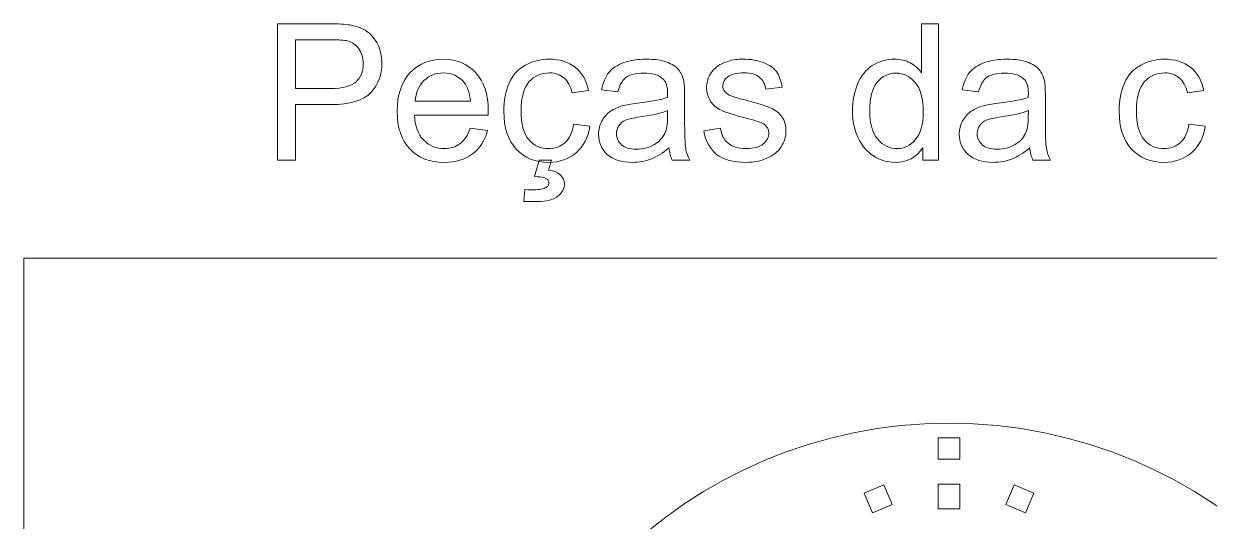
# Model space of a CAD drawing. Header units: centimetres. Extents: x -37.8 to 25.4, y -19.3 to 28.3.
# Drawn here: x -37.8 to -21.14, y 21.3 to 28.29 of the extents above; entities that cross this region are included whole.
import ezdxf

# ---------------------------------------------------------------- set-up
doc = ezdxf.new("R2010")
doc.units = ezdxf.units.CM
doc.header["$MEASUREMENT"] = 0
doc.layers.add('Camada 1', color=7, linetype='Continuous')

msp = doc.modelspace()

# ---------------------------------------------------------------- linework, layer by layer
at = {"layer": 'Camada 1', "color": 240, "lineweight": 9}
for points, knots in [([(-34.2324, 26.37535), (-34.2324, 26.37535), (-34.2324, 28.29475), (-34.2324, 28.29475), (-34.2324, 28.29475), (-34.2324, 28.29475), (-33.50771, 28.29475), (-33.50771, 28.29475), (-33.50771, 28.29475), (-33.38038, 28.29475), (-33.28298, 28.2885), (-33.21551, 28.27643), (-33.21551, 28.27643), (-33.12124, 28.2608), (-33.04216, 28.23086), (-32.97827, 28.18708), (-32.97827, 28.18708), (-32.91438, 28.14284), (-32.863, 28.08119), (-32.82413, 28.00211), (-32.82413, 28.00211), (-32.78526, 27.92302), (-32.76604, 27.8359), (-32.76604, 27.74074), (-32.76604, 27.74074), (-32.76604, 27.5781), (-32.81787, 27.44005), (-32.92197, 27.32746), (-32.92197, 27.32746), (-33.02563, 27.21442), (-33.21373, 27.15812), (-33.48537, 27.15812), (-33.48537, 27.15812), (-33.48537, 27.15812), (-33.97773, 27.15812), (-33.97773, 27.15812), (-33.97773, 27.15812), (-33.97773, 27.15812), (-33.97773, 26.37535), (-33.97773, 26.37535), (-33.97773, 26.37535), (-33.97773, 26.37535), (-34.2324, 26.37535), (-34.2324, 26.37535)], [0, 0, 0, 0, 0.08333333, 0.08333333, 0.08333333, 0.08333333, 0.16666667, 0.16666667, 0.16666667, 0.16666667, 0.25, 0.25, 0.25, 0.25, 0.33333333, 0.33333333, 0.33333333, 0.33333333, 0.41666667, 0.41666667, 0.41666667, 0.41666667, 0.5, 0.5, 0.5, 0.5, 0.58333333, 0.58333333, 0.58333333, 0.58333333, 0.66666667, 0.66666667, 0.66666667, 0.66666667, 0.75, 0.75, 0.75, 0.75, 0.83333333, 0.83333333, 0.83333333, 0.83333333, 1, 1, 1, 1]), ([(-25.16842, 26.37535), (-25.16842, 26.37535), (-25.16842, 26.55183), (-25.16842, 26.55183), (-25.16842, 26.55183), (-25.25643, 26.41467), (-25.386, 26.34586), (-25.55712, 26.34586), (-25.55712, 26.34586), (-25.66793, 26.34586), (-25.76979, 26.37624), (-25.86228, 26.43745), (-25.86228, 26.43745), (-25.95521, 26.49822), (-26.02714, 26.58355), (-26.07853, 26.69257), (-26.07853, 26.69257), (-26.12946, 26.80203), (-26.15493, 26.92758), (-26.15493, 27.06966), (-26.15493, 27.06966), (-26.15493, 27.20816), (-26.13169, 27.33371), (-26.08567, 27.44675), (-26.08567, 27.44675), (-26.03921, 27.55934), (-25.96996, 27.64602), (-25.87747, 27.70589), (-25.87747, 27.70589), (-25.78543, 27.7662), (-25.68178, 27.79614), (-25.56785, 27.79614), (-25.56785, 27.79614), (-25.48385, 27.79614), (-25.40924, 27.77827), (-25.34401, 27.74297), (-25.34401, 27.74297), (-25.27877, 27.70767), (-25.22561, 27.66121), (-25.1845, 27.60446), (-25.1845, 27.60446), (-25.1845, 27.60446), (-25.1845, 28.29475), (-25.1845, 28.29475), (-25.1845, 28.29475), (-25.1845, 28.29475), (-24.9486, 28.29475), (-24.9486, 28.29475), (-24.9486, 28.29475), (-24.9486, 28.29475), (-24.9486, 26.37535), (-24.9486, 26.37535), (-24.9486, 26.37535), (-24.9486, 26.37535), (-25.16842, 26.37535), (-25.16842, 26.37535)], [0, 0, 0, 0, 0.06666667, 0.06666667, 0.06666667, 0.06666667, 0.13333333, 0.13333333, 0.13333333, 0.13333333, 0.2, 0.2, 0.2, 0.2, 0.26666667, 0.26666667, 0.26666667, 0.26666667, 0.33333333, 0.33333333, 0.33333333, 0.33333333, 0.4, 0.4, 0.4, 0.4, 0.46666667, 0.46666667, 0.46666667, 0.46666667, 0.53333333, 0.53333333, 0.53333333, 0.53333333, 0.6, 0.6, 0.6, 0.6, 0.66666667, 0.66666667, 0.66666667, 0.66666667, 0.73333333, 0.73333333, 0.73333333, 0.73333333, 0.8, 0.8, 0.8, 0.8, 0.86666667, 0.86666667, 0.86666667, 0.86666667, 1, 1, 1, 1]), ([(-33.97773, 27.3833), (-33.97773, 27.3833), (-33.4818, 27.3833), (-33.4818, 27.3833), (-33.4818, 27.3833), (-33.31738, 27.3833), (-33.20122, 27.41369), (-33.13196, 27.4749), (-33.13196, 27.4749), (-33.06316, 27.53611), (-33.02876, 27.62189), (-33.02876, 27.73314), (-33.02876, 27.73314), (-33.02876, 27.81311), (-33.04886, 27.88192), (-33.08952, 27.93911), (-33.08952, 27.93911), (-33.13018, 27.9963), (-33.18379, 28.03428), (-33.24992, 28.05259), (-33.24992, 28.05259), (-33.29281, 28.06376), (-33.37189, 28.06957), (-33.48671, 28.06957), (-33.48671, 28.06957), (-33.48671, 28.06957), (-33.97773, 28.06957), (-33.97773, 28.06957), (-33.97773, 28.06957), (-33.97773, 28.06957), (-33.97773, 27.3833), (-33.97773, 27.3833)], [0, 0, 0, 0, 0.11111111, 0.11111111, 0.11111111, 0.11111111, 0.22222222, 0.22222222, 0.22222222, 0.22222222, 0.33333333, 0.33333333, 0.33333333, 0.33333333, 0.44444444, 0.44444444, 0.44444444, 0.44444444, 0.55555556, 0.55555556, 0.55555556, 0.55555556, 0.66666667, 0.66666667, 0.66666667, 0.66666667, 0.77777778, 0.77777778, 0.77777778, 0.77777778, 1, 1, 1, 1]), ([(-31.52486, 26.82571), (-31.52486, 26.82571), (-31.28092, 26.79354), (-31.28092, 26.79354), (-31.28092, 26.79354), (-31.31889, 26.65191), (-31.38993, 26.54156), (-31.49359, 26.46337), (-31.49359, 26.46337), (-31.59724, 26.38518), (-31.72949, 26.34586), (-31.89078, 26.34586), (-31.89078, 26.34586), (-32.09362, 26.34586), (-32.25447, 26.40841), (-32.37331, 26.53351), (-32.37331, 26.53351), (-32.49216, 26.65817), (-32.55158, 26.83375), (-32.55158, 27.05938), (-32.55158, 27.05938), (-32.55158, 27.29261), (-32.49171, 27.474), (-32.37153, 27.60268), (-32.37153, 27.60268), (-32.25134, 27.7318), (-32.09541, 27.79614), (-31.90374, 27.79614), (-31.90374, 27.79614), (-31.71832, 27.79614), (-31.56686, 27.73314), (-31.44936, 27.6067), (-31.44936, 27.6067), (-31.33185, 27.48026), (-31.27287, 27.30244), (-31.27287, 27.07323), (-31.27287, 27.07323), (-31.27287, 27.05938), (-31.27332, 27.03838), (-31.27422, 27.01068), (-31.27422, 27.01068), (-31.27422, 27.01068), (-32.31032, 27.01068), (-32.31032, 27.01068), (-32.31032, 27.01068), (-32.30138, 26.85833), (-32.25849, 26.74127), (-32.18075, 26.6604), (-32.18075, 26.6604), (-32.10345, 26.57953), (-32.0065, 26.53887), (-31.89078, 26.53887), (-31.89078, 26.53887), (-31.80455, 26.53887), (-31.73083, 26.56166), (-31.67007, 26.60723), (-31.67007, 26.60723), (-31.60886, 26.65281), (-31.56061, 26.72563), (-31.52486, 26.82571)], [0, 0, 0, 0, 0.0625, 0.0625, 0.0625, 0.0625, 0.125, 0.125, 0.125, 0.125, 0.1875, 0.1875, 0.1875, 0.1875, 0.25, 0.25, 0.25, 0.25, 0.3125, 0.3125, 0.3125, 0.3125, 0.375, 0.375, 0.375, 0.375, 0.4375, 0.4375, 0.4375, 0.4375, 0.5, 0.5, 0.5, 0.5, 0.5625, 0.5625, 0.5625, 0.5625, 0.625, 0.625, 0.625, 0.625, 0.6875, 0.6875, 0.6875, 0.6875, 0.75, 0.75, 0.75, 0.75, 0.8125, 0.8125, 0.8125, 0.8125, 0.875, 0.875, 0.875, 0.875, 1, 1, 1, 1]), ([(-30.07414, 26.88469), (-30.07414, 26.88469), (-29.8436, 26.85252), (-29.8436, 26.85252), (-29.8436, 26.85252), (-29.86907, 26.69391), (-29.93341, 26.57015), (-30.03751, 26.48035), (-30.03751, 26.48035), (-30.14161, 26.39054), (-30.26984, 26.34586), (-30.4213, 26.34586), (-30.4213, 26.34586), (-30.61118, 26.34586), (-30.76399, 26.40797), (-30.87926, 26.53217), (-30.87926, 26.53217), (-30.99498, 26.65638), (-31.05261, 26.8342), (-31.05261, 27.06564), (-31.05261, 27.06564), (-31.05261, 27.21576), (-31.02759, 27.34667), (-30.978, 27.45926), (-30.978, 27.45926), (-30.9284, 27.5714), (-30.8529, 27.65585), (-30.75103, 27.71169), (-30.75103, 27.71169), (-30.64961, 27.76799), (-30.53925, 27.79614), (-30.41951, 27.79614), (-30.41951, 27.79614), (-30.26894, 27.79614), (-30.14518, 27.75816), (-30.04957, 27.68176), (-30.04957, 27.68176), (-29.95351, 27.60536), (-29.89185, 27.49679), (-29.86505, 27.3565), (-29.86505, 27.3565), (-29.86505, 27.3565), (-30.09291, 27.32165), (-30.09291, 27.32165), (-30.09291, 27.32165), (-30.1148, 27.41503), (-30.15323, 27.48517), (-30.20907, 27.53253), (-30.20907, 27.53253), (-30.26448, 27.57944), (-30.33149, 27.60312), (-30.41013, 27.60312), (-30.41013, 27.60312), (-30.52897, 27.60312), (-30.62548, 27.56068), (-30.70009, 27.47579), (-30.70009, 27.47579), (-30.77426, 27.39045), (-30.81135, 27.25642), (-30.81135, 27.07234), (-30.81135, 27.07234), (-30.81135, 26.88558), (-30.7756, 26.75021), (-30.70412, 26.66576), (-30.70412, 26.66576), (-30.63218, 26.58132), (-30.5388, 26.53887), (-30.42398, 26.53887), (-30.42398, 26.53887), (-30.33105, 26.53887), (-30.25375, 26.56702), (-30.1921, 26.62376), (-30.1921, 26.62376), (-30.12999, 26.68006), (-30.09068, 26.76718), (-30.07414, 26.88469)], [0, 0, 0, 0, 0.05, 0.05, 0.05, 0.05, 0.1, 0.1, 0.1, 0.1, 0.15, 0.15, 0.15, 0.15, 0.2, 0.2, 0.2, 0.2, 0.25, 0.25, 0.25, 0.25, 0.3, 0.3, 0.3, 0.3, 0.35, 0.35, 0.35, 0.35, 0.4, 0.4, 0.4, 0.4, 0.45, 0.45, 0.45, 0.45, 0.5, 0.5, 0.5, 0.5, 0.55, 0.55, 0.55, 0.55, 0.6, 0.6, 0.6, 0.6, 0.65, 0.65, 0.65, 0.65, 0.7, 0.7, 0.7, 0.7, 0.75, 0.75, 0.75, 0.75, 0.8, 0.8, 0.8, 0.8, 0.85, 0.85, 0.85, 0.85, 0.9, 0.9, 0.9, 0.9, 1, 1, 1, 1]), ([(-28.73378, 26.5496), (-28.82135, 26.47498), (-28.9058, 26.42271), (-28.98667, 26.39188), (-28.98667, 26.39188), (-29.06754, 26.36105), (-29.15421, 26.34586), (-29.24714, 26.34586), (-29.24714, 26.34586), (-29.39995, 26.34586), (-29.51745, 26.38295), (-29.59966, 26.45756), (-29.59966, 26.45756), (-29.68187, 26.53173), (-29.72297, 26.62689), (-29.72297, 26.74261), (-29.72297, 26.74261), (-29.72297, 26.81052), (-29.70734, 26.87263), (-29.67651, 26.92892), (-29.67651, 26.92892), (-29.64523, 26.98522), (-29.60457, 27.02989), (-29.55453, 27.06385), (-29.55453, 27.06385), (-29.50405, 27.09781), (-29.44775, 27.12372), (-29.38475, 27.14115), (-29.38475, 27.14115), (-29.33829, 27.15321), (-29.26814, 27.16482), (-29.17476, 27.17644), (-29.17476, 27.17644), (-28.98443, 27.19878), (-28.84369, 27.22603), (-28.75389, 27.25731), (-28.75389, 27.25731), (-28.753, 27.28948), (-28.75255, 27.31003), (-28.75255, 27.31852), (-28.75255, 27.31852), (-28.75255, 27.41413), (-28.77489, 27.4816), (-28.81957, 27.52092), (-28.81957, 27.52092), (-28.87988, 27.57408), (-28.96969, 27.60044), (-29.08853, 27.60044), (-29.08853, 27.60044), (-29.19978, 27.60044), (-29.28199, 27.58078), (-29.33471, 27.54191), (-29.33471, 27.54191), (-29.38788, 27.50304), (-29.42675, 27.43424), (-29.45222, 27.33505), (-29.45222, 27.33505), (-29.45222, 27.33505), (-29.68276, 27.36722), (-29.68276, 27.36722), (-29.68276, 27.36722), (-29.66176, 27.46596), (-29.62736, 27.54594), (-29.57911, 27.6067), (-29.57911, 27.6067), (-29.53085, 27.66746), (-29.46116, 27.71393), (-29.37001, 27.74699), (-29.37001, 27.74699), (-29.27931, 27.77961), (-29.17342, 27.79614), (-29.05368, 27.79614), (-29.05368, 27.79614), (-28.93484, 27.79614), (-28.83789, 27.78229), (-28.76327, 27.75414), (-28.76327, 27.75414), (-28.68911, 27.72599), (-28.63415, 27.69114), (-28.5993, 27.6487), (-28.5993, 27.6487), (-28.56445, 27.60625), (-28.53988, 27.55264), (-28.52558, 27.48785), (-28.52558, 27.48785), (-28.51799, 27.44764), (-28.51396, 27.37526), (-28.51396, 27.27116), (-28.51396, 27.27116), (-28.51396, 27.27116), (-28.51396, 26.95841), (-28.51396, 26.95841), (-28.51396, 26.95841), (-28.51396, 26.73993), (-28.50905, 26.60187), (-28.49922, 26.54334), (-28.49922, 26.54334), (-28.48984, 26.48481), (-28.47018, 26.42896), (-28.44158, 26.37535), (-28.44158, 26.37535), (-28.44158, 26.37535), (-28.68821, 26.37535), (-28.68821, 26.37535), (-28.68821, 26.37535), (-28.71189, 26.42494), (-28.72708, 26.48303), (-28.73378, 26.5496)], [0, 0, 0, 0, 0.03571429, 0.03571429, 0.03571429, 0.03571429, 0.07142857, 0.07142857, 0.07142857, 0.07142857, 0.10714286, 0.10714286, 0.10714286, 0.10714286, 0.14285714, 0.14285714, 0.14285714, 0.14285714, 0.17857143, 0.17857143, 0.17857143, 0.17857143, 0.21428571, 0.21428571, 0.21428571, 0.21428571, 0.25, 0.25, 0.25, 0.25, 0.28571429, 0.28571429, 0.28571429, 0.28571429, 0.32142857, 0.32142857, 0.32142857, 0.32142857, 0.35714286, 0.35714286, 0.35714286, 0.35714286, 0.39285714, 0.39285714, 0.39285714, 0.39285714, 0.42857143, 0.42857143, 0.42857143, 0.42857143, 0.46428571, 0.46428571, 0.46428571, 0.46428571, 0.5, 0.5, 0.5, 0.5, 0.53571429, 0.53571429, 0.53571429, 0.53571429, 0.57142857, 0.57142857, 0.57142857, 0.57142857, 0.60714286, 0.60714286, 0.60714286, 0.60714286, 0.64285714, 0.64285714, 0.64285714, 0.64285714, 0.67857143, 0.67857143, 0.67857143, 0.67857143, 0.71428571, 0.71428571, 0.71428571, 0.71428571, 0.75, 0.75, 0.75, 0.75, 0.78571429, 0.78571429, 0.78571429, 0.78571429, 0.82142857, 0.82142857, 0.82142857, 0.82142857, 0.85714286, 0.85714286, 0.85714286, 0.85714286, 0.89285714, 0.89285714, 0.89285714, 0.89285714, 0.92857143, 0.92857143, 0.92857143, 0.92857143, 1, 1, 1, 1]), ([(-28.24545, 26.79086), (-28.24545, 26.79086), (-28.01222, 26.82839), (-28.01222, 26.82839), (-28.01222, 26.82839), (-27.99927, 26.73501), (-27.96263, 26.66353), (-27.90276, 26.61349), (-27.90276, 26.61349), (-27.84289, 26.56389), (-27.75889, 26.53887), (-27.65167, 26.53887), (-27.65167, 26.53887), (-27.5431, 26.53887), (-27.46267, 26.56077), (-27.40995, 26.605), (-27.40995, 26.605), (-27.35768, 26.64878), (-27.33132, 26.70061), (-27.33132, 26.76003), (-27.33132, 26.76003), (-27.33132, 26.8132), (-27.355, 26.8552), (-27.40191, 26.88558), (-27.40191, 26.88558), (-27.43497, 26.90658), (-27.5154, 26.93294), (-27.64318, 26.96556), (-27.64318, 26.96556), (-27.81564, 27.0089), (-27.93493, 27.04643), (-28.00195, 27.07815), (-28.00195, 27.07815), (-28.06852, 27.11032), (-28.11901, 27.1541), (-28.15341, 27.2104), (-28.15341, 27.2104), (-28.18781, 27.26625), (-28.20524, 27.32835), (-28.20524, 27.39626), (-28.20524, 27.39626), (-28.20524, 27.45836), (-28.19094, 27.51555), (-28.16279, 27.56827), (-28.16279, 27.56827), (-28.1342, 27.621), (-28.09577, 27.66478), (-28.04707, 27.69963), (-28.04707, 27.69963), (-28.01044, 27.72644), (-27.9604, 27.74922), (-27.8974, 27.76799), (-27.8974, 27.76799), (-27.83396, 27.78675), (-27.76649, 27.79614), (-27.69411, 27.79614), (-27.69411, 27.79614), (-27.58509, 27.79614), (-27.48948, 27.7805), (-27.40727, 27.74878), (-27.40727, 27.74878), (-27.32462, 27.7175), (-27.26385, 27.67461), (-27.22454, 27.621), (-27.22454, 27.621), (-27.18567, 27.56693), (-27.15841, 27.495), (-27.14367, 27.40475), (-27.14367, 27.40475), (-27.14367, 27.40475), (-27.37421, 27.37258), (-27.37421, 27.37258), (-27.37421, 27.37258), (-27.38449, 27.44496), (-27.41487, 27.5017), (-27.46491, 27.54236), (-27.46491, 27.54236), (-27.51495, 27.58302), (-27.58554, 27.60312), (-27.67713, 27.60312), (-27.67713, 27.60312), (-27.78481, 27.60312), (-27.8621, 27.58525), (-27.90812, 27.54951), (-27.90812, 27.54951), (-27.95414, 27.51377), (-27.97737, 27.47177), (-27.97737, 27.42396), (-27.97737, 27.42396), (-27.97737, 27.39358), (-27.96799, 27.36588), (-27.94878, 27.34131), (-27.94878, 27.34131), (-27.92957, 27.31629), (-27.89963, 27.29529), (-27.85853, 27.27876), (-27.85853, 27.27876), (-27.83485, 27.26982), (-27.76604, 27.24971), (-27.65077, 27.21844), (-27.65077, 27.21844), (-27.48457, 27.17421), (-27.3684, 27.13757), (-27.30228, 27.10942), (-27.30228, 27.10942), (-27.23615, 27.08128), (-27.18433, 27.03972), (-27.14679, 26.98611), (-27.14679, 26.98611), (-27.10882, 26.93205), (-27.09005, 26.86503), (-27.09005, 26.78461), (-27.09005, 26.78461), (-27.09005, 26.70642), (-27.11284, 26.6327), (-27.15886, 26.56345), (-27.15886, 26.56345), (-27.20488, 26.4942), (-27.271, 26.44058), (-27.35723, 26.4026), (-27.35723, 26.4026), (-27.44391, 26.36463), (-27.54176, 26.34586), (-27.65077, 26.34586), (-27.65077, 26.34586), (-27.83127, 26.34586), (-27.96933, 26.38339), (-28.06405, 26.45801), (-28.06405, 26.45801), (-28.15877, 26.53307), (-28.21909, 26.64387), (-28.24545, 26.79086)], [0, 0, 0, 0, 0.02941176, 0.02941176, 0.02941176, 0.02941176, 0.05882353, 0.05882353, 0.05882353, 0.05882353, 0.08823529, 0.08823529, 0.08823529, 0.08823529, 0.11764706, 0.11764706, 0.11764706, 0.11764706, 0.14705882, 0.14705882, 0.14705882, 0.14705882, 0.17647059, 0.17647059, 0.17647059, 0.17647059, 0.20588235, 0.20588235, 0.20588235, 0.20588235, 0.23529412, 0.23529412, 0.23529412, 0.23529412, 0.26470588, 0.26470588, 0.26470588, 0.26470588, 0.29411765, 0.29411765, 0.29411765, 0.29411765, 0.32352941, 0.32352941, 0.32352941, 0.32352941, 0.35294118, 0.35294118, 0.35294118, 0.35294118, 0.38235294, 0.38235294, 0.38235294, 0.38235294, 0.41176471, 0.41176471, 0.41176471, 0.41176471, 0.44117647, 0.44117647, 0.44117647, 0.44117647, 0.47058824, 0.47058824, 0.47058824, 0.47058824, 0.5, 0.5, 0.5, 0.5, 0.52941176, 0.52941176, 0.52941176, 0.52941176, 0.55882353, 0.55882353, 0.55882353, 0.55882353, 0.58823529, 0.58823529, 0.58823529, 0.58823529, 0.61764706, 0.61764706, 0.61764706, 0.61764706, 0.64705882, 0.64705882, 0.64705882, 0.64705882, 0.67647059, 0.67647059, 0.67647059, 0.67647059, 0.70588235, 0.70588235, 0.70588235, 0.70588235, 0.73529412, 0.73529412, 0.73529412, 0.73529412, 0.76470588, 0.76470588, 0.76470588, 0.76470588, 0.79411765, 0.79411765, 0.79411765, 0.79411765, 0.82352941, 0.82352941, 0.82352941, 0.82352941, 0.85294118, 0.85294118, 0.85294118, 0.85294118, 0.88235294, 0.88235294, 0.88235294, 0.88235294, 0.91176471, 0.91176471, 0.91176471, 0.91176471, 0.94117647, 0.94117647, 0.94117647, 0.94117647, 1, 1, 1, 1]), ([(-23.66676, 26.5496), (-23.75433, 26.47498), (-23.83878, 26.42271), (-23.91965, 26.39188), (-23.91965, 26.39188), (-24.00052, 26.36105), (-24.08719, 26.34586), (-24.18012, 26.34586), (-24.18012, 26.34586), (-24.33293, 26.34586), (-24.45043, 26.38295), (-24.53264, 26.45756), (-24.53264, 26.45756), (-24.61485, 26.53173), (-24.65595, 26.62689), (-24.65595, 26.74261), (-24.65595, 26.74261), (-24.65595, 26.81052), (-24.64032, 26.87263), (-24.60949, 26.92892), (-24.60949, 26.92892), (-24.57821, 26.98522), (-24.53755, 27.02989), (-24.48751, 27.06385), (-24.48751, 27.06385), (-24.43703, 27.09781), (-24.38073, 27.12372), (-24.31773, 27.14115), (-24.31773, 27.14115), (-24.27127, 27.15321), (-24.20112, 27.16482), (-24.10774, 27.17644), (-24.10774, 27.17644), (-23.91741, 27.19878), (-23.77667, 27.22603), (-23.68687, 27.25731), (-23.68687, 27.25731), (-23.68598, 27.28948), (-23.68553, 27.31003), (-23.68553, 27.31852), (-23.68553, 27.31852), (-23.68553, 27.41413), (-23.70787, 27.4816), (-23.75255, 27.52092), (-23.75255, 27.52092), (-23.81286, 27.57408), (-23.90267, 27.60044), (-24.02151, 27.60044), (-24.02151, 27.60044), (-24.13276, 27.60044), (-24.21497, 27.58078), (-24.26769, 27.54191), (-24.26769, 27.54191), (-24.32086, 27.50304), (-24.35973, 27.43424), (-24.3852, 27.33505), (-24.3852, 27.33505), (-24.3852, 27.33505), (-24.61574, 27.36722), (-24.61574, 27.36722), (-24.61574, 27.36722), (-24.59474, 27.46596), (-24.56034, 27.54594), (-24.51209, 27.6067), (-24.51209, 27.6067), (-24.46383, 27.66746), (-24.39414, 27.71393), (-24.30299, 27.74699), (-24.30299, 27.74699), (-24.21229, 27.77961), (-24.1064, 27.79614), (-23.98666, 27.79614), (-23.98666, 27.79614), (-23.86782, 27.79614), (-23.77087, 27.78229), (-23.69625, 27.75414), (-23.69625, 27.75414), (-23.62209, 27.72599), (-23.56713, 27.69114), (-23.53228, 27.6487), (-23.53228, 27.6487), (-23.49743, 27.60625), (-23.47286, 27.55264), (-23.45856, 27.48785), (-23.45856, 27.48785), (-23.45097, 27.44764), (-23.44694, 27.37526), (-23.44694, 27.27116), (-23.44694, 27.27116), (-23.44694, 27.27116), (-23.44694, 26.95841), (-23.44694, 26.95841), (-23.44694, 26.95841), (-23.44694, 26.73993), (-23.44203, 26.60187), (-23.4322, 26.54334), (-23.4322, 26.54334), (-23.42282, 26.48481), (-23.40316, 26.42896), (-23.37456, 26.37535), (-23.37456, 26.37535), (-23.37456, 26.37535), (-23.62119, 26.37535), (-23.62119, 26.37535), (-23.62119, 26.37535), (-23.64487, 26.42494), (-23.66006, 26.48303), (-23.66676, 26.5496)], [0, 0, 0, 0, 0.03571429, 0.03571429, 0.03571429, 0.03571429, 0.07142857, 0.07142857, 0.07142857, 0.07142857, 0.10714286, 0.10714286, 0.10714286, 0.10714286, 0.14285714, 0.14285714, 0.14285714, 0.14285714, 0.17857143, 0.17857143, 0.17857143, 0.17857143, 0.21428571, 0.21428571, 0.21428571, 0.21428571, 0.25, 0.25, 0.25, 0.25, 0.28571429, 0.28571429, 0.28571429, 0.28571429, 0.32142857, 0.32142857, 0.32142857, 0.32142857, 0.35714286, 0.35714286, 0.35714286, 0.35714286, 0.39285714, 0.39285714, 0.39285714, 0.39285714, 0.42857143, 0.42857143, 0.42857143, 0.42857143, 0.46428571, 0.46428571, 0.46428571, 0.46428571, 0.5, 0.5, 0.5, 0.5, 0.53571429, 0.53571429, 0.53571429, 0.53571429, 0.57142857, 0.57142857, 0.57142857, 0.57142857, 0.60714286, 0.60714286, 0.60714286, 0.60714286, 0.64285714, 0.64285714, 0.64285714, 0.64285714, 0.67857143, 0.67857143, 0.67857143, 0.67857143, 0.71428571, 0.71428571, 0.71428571, 0.71428571, 0.75, 0.75, 0.75, 0.75, 0.78571429, 0.78571429, 0.78571429, 0.78571429, 0.82142857, 0.82142857, 0.82142857, 0.82142857, 0.85714286, 0.85714286, 0.85714286, 0.85714286, 0.89285714, 0.89285714, 0.89285714, 0.89285714, 0.92857143, 0.92857143, 0.92857143, 0.92857143, 1, 1, 1, 1]), ([(-21.43103, 26.88469), (-21.43103, 26.88469), (-21.20049, 26.85252), (-21.20049, 26.85252), (-21.20049, 26.85252), (-21.22596, 26.69391), (-21.2903, 26.57015), (-21.3944, 26.48035), (-21.3944, 26.48035), (-21.4985, 26.39054), (-21.62673, 26.34586), (-21.77819, 26.34586), (-21.77819, 26.34586), (-21.96807, 26.34586), (-22.12088, 26.40797), (-22.23615, 26.53217), (-22.23615, 26.53217), (-22.35187, 26.65638), (-22.4095, 26.8342), (-22.4095, 27.06564), (-22.4095, 27.06564), (-22.4095, 27.21576), (-22.38448, 27.34667), (-22.33489, 27.45926), (-22.33489, 27.45926), (-22.28529, 27.5714), (-22.20979, 27.65585), (-22.10792, 27.71169), (-22.10792, 27.71169), (-22.0065, 27.76799), (-21.89614, 27.79614), (-21.7764, 27.79614), (-21.7764, 27.79614), (-21.62583, 27.79614), (-21.50207, 27.75816), (-21.40646, 27.68176), (-21.40646, 27.68176), (-21.3104, 27.60536), (-21.24874, 27.49679), (-21.22194, 27.3565), (-21.22194, 27.3565), (-21.22194, 27.3565), (-21.4498, 27.32165), (-21.4498, 27.32165), (-21.4498, 27.32165), (-21.47169, 27.41503), (-21.51012, 27.48517), (-21.56596, 27.53253), (-21.56596, 27.53253), (-21.62137, 27.57944), (-21.68838, 27.60312), (-21.76702, 27.60312), (-21.76702, 27.60312), (-21.88586, 27.60312), (-21.98237, 27.56068), (-22.05698, 27.47579), (-22.05698, 27.47579), (-22.13115, 27.39045), (-22.16824, 27.25642), (-22.16824, 27.07234), (-22.16824, 27.07234), (-22.16824, 26.88558), (-22.13249, 26.75021), (-22.06101, 26.66576), (-22.06101, 26.66576), (-21.98907, 26.58132), (-21.89569, 26.53887), (-21.78087, 26.53887), (-21.78087, 26.53887), (-21.68794, 26.53887), (-21.61064, 26.56702), (-21.54899, 26.62376), (-21.54899, 26.62376), (-21.48688, 26.68006), (-21.44757, 26.76718), (-21.43103, 26.88469)], [0, 0, 0, 0, 0.05, 0.05, 0.05, 0.05, 0.1, 0.1, 0.1, 0.1, 0.15, 0.15, 0.15, 0.15, 0.2, 0.2, 0.2, 0.2, 0.25, 0.25, 0.25, 0.25, 0.3, 0.3, 0.3, 0.3, 0.35, 0.35, 0.35, 0.35, 0.4, 0.4, 0.4, 0.4, 0.45, 0.45, 0.45, 0.45, 0.5, 0.5, 0.5, 0.5, 0.55, 0.55, 0.55, 0.55, 0.6, 0.6, 0.6, 0.6, 0.65, 0.65, 0.65, 0.65, 0.7, 0.7, 0.7, 0.7, 0.75, 0.75, 0.75, 0.75, 0.8, 0.8, 0.8, 0.8, 0.85, 0.85, 0.85, 0.85, 0.9, 0.9, 0.9, 0.9, 1, 1, 1, 1]), ([(-32.29691, 27.2037), (-32.29691, 27.2037), (-31.52218, 27.2037), (-31.52218, 27.2037), (-31.52218, 27.2037), (-31.53246, 27.32075), (-31.56239, 27.40832), (-31.61109, 27.46685), (-31.61109, 27.46685), (-31.68571, 27.55755), (-31.78311, 27.60312), (-31.9024, 27.60312), (-31.9024, 27.60312), (-32.01052, 27.60312), (-32.10122, 27.56693), (-32.17494, 27.49455), (-32.17494, 27.49455), (-32.24821, 27.42218), (-32.28887, 27.32522), (-32.29691, 27.2037)], [0, 0, 0, 0, 0.16666667, 0.16666667, 0.16666667, 0.16666667, 0.33333333, 0.33333333, 0.33333333, 0.33333333, 0.5, 0.5, 0.5, 0.5, 0.66666667, 0.66666667, 0.66666667, 0.66666667, 1, 1, 1, 1]), ([(-25.91366, 27.06921), (-25.91366, 26.89139), (-25.87613, 26.75869), (-25.80062, 26.67068), (-25.80062, 26.67068), (-25.72556, 26.58266), (-25.63665, 26.53887), (-25.53434, 26.53887), (-25.53434, 26.53887), (-25.43113, 26.53887), (-25.34356, 26.58087), (-25.27118, 26.66487), (-25.27118, 26.66487), (-25.19925, 26.74887), (-25.16306, 26.87709), (-25.16306, 27.04955), (-25.16306, 27.04955), (-25.16306, 27.23899), (-25.19969, 27.37839), (-25.27341, 27.4673), (-25.27341, 27.4673), (-25.34669, 27.55621), (-25.43738, 27.60044), (-25.54506, 27.60044), (-25.54506, 27.60044), (-25.65006, 27.60044), (-25.73763, 27.558), (-25.80822, 27.47266), (-25.80822, 27.47266), (-25.87836, 27.38733), (-25.91366, 27.25284), (-25.91366, 27.06921)], [0, 0, 0, 0, 0.11111111, 0.11111111, 0.11111111, 0.11111111, 0.22222222, 0.22222222, 0.22222222, 0.22222222, 0.33333333, 0.33333333, 0.33333333, 0.33333333, 0.44444444, 0.44444444, 0.44444444, 0.44444444, 0.55555556, 0.55555556, 0.55555556, 0.55555556, 0.66666667, 0.66666667, 0.66666667, 0.66666667, 0.77777778, 0.77777778, 0.77777778, 0.77777778, 1, 1, 1, 1]), ([(-28.75255, 27.07234), (-28.83833, 27.03749), (-28.96701, 27.008), (-29.13857, 26.98388), (-29.13857, 26.98388), (-29.23597, 26.97003), (-29.30478, 26.95439), (-29.34499, 26.93696), (-29.34499, 26.93696), (-29.3852, 26.91954), (-29.41603, 26.89407), (-29.43792, 26.86101), (-29.43792, 26.86101), (-29.45982, 26.8275), (-29.47099, 26.79042), (-29.47099, 26.74931), (-29.47099, 26.74931), (-29.47099, 26.68721), (-29.44731, 26.63493), (-29.3995, 26.59338), (-29.3995, 26.59338), (-29.35169, 26.55183), (-29.28199, 26.53083), (-29.1904, 26.53083), (-29.1904, 26.53083), (-29.0997, 26.53083), (-29.01884, 26.55049), (-28.9478, 26.59026), (-28.9478, 26.59026), (-28.8772, 26.62957), (-28.82493, 26.68363), (-28.79187, 26.75199), (-28.79187, 26.75199), (-28.7664, 26.80516), (-28.75389, 26.88335), (-28.75389, 26.98656), (-28.75389, 26.98656), (-28.75389, 26.98656), (-28.75255, 27.07234), (-28.75255, 27.07234)], [0, 0, 0, 0, 0.09090909, 0.09090909, 0.09090909, 0.09090909, 0.18181818, 0.18181818, 0.18181818, 0.18181818, 0.27272727, 0.27272727, 0.27272727, 0.27272727, 0.36363636, 0.36363636, 0.36363636, 0.36363636, 0.45454545, 0.45454545, 0.45454545, 0.45454545, 0.54545455, 0.54545455, 0.54545455, 0.54545455, 0.63636364, 0.63636364, 0.63636364, 0.63636364, 0.72727273, 0.72727273, 0.72727273, 0.72727273, 0.81818182, 0.81818182, 0.81818182, 0.81818182, 1, 1, 1, 1]), ([(-23.68553, 27.07234), (-23.77131, 27.03749), (-23.89999, 27.008), (-24.07155, 26.98388), (-24.07155, 26.98388), (-24.16895, 26.97003), (-24.23776, 26.95439), (-24.27797, 26.93696), (-24.27797, 26.93696), (-24.31818, 26.91954), (-24.34901, 26.89407), (-24.3709, 26.86101), (-24.3709, 26.86101), (-24.3928, 26.8275), (-24.40397, 26.79042), (-24.40397, 26.74931), (-24.40397, 26.74931), (-24.40397, 26.68721), (-24.38029, 26.63493), (-24.33248, 26.59338), (-24.33248, 26.59338), (-24.28467, 26.55183), (-24.21497, 26.53083), (-24.12338, 26.53083), (-24.12338, 26.53083), (-24.03268, 26.53083), (-23.95182, 26.55049), (-23.88078, 26.59026), (-23.88078, 26.59026), (-23.81018, 26.62957), (-23.75791, 26.68363), (-23.72485, 26.75199), (-23.72485, 26.75199), (-23.69938, 26.80516), (-23.68687, 26.88335), (-23.68687, 26.98656), (-23.68687, 26.98656), (-23.68687, 26.98656), (-23.68553, 27.07234), (-23.68553, 27.07234)], [0, 0, 0, 0, 0.09090909, 0.09090909, 0.09090909, 0.09090909, 0.18181818, 0.18181818, 0.18181818, 0.18181818, 0.27272727, 0.27272727, 0.27272727, 0.27272727, 0.36363636, 0.36363636, 0.36363636, 0.36363636, 0.45454545, 0.45454545, 0.45454545, 0.45454545, 0.54545455, 0.54545455, 0.54545455, 0.54545455, 0.63636364, 0.63636364, 0.63636364, 0.63636364, 0.72727273, 0.72727273, 0.72727273, 0.72727273, 0.81818182, 0.81818182, 0.81818182, 0.81818182, 1, 1, 1, 1]), ([(-30.62459, 26.14481), (-30.62459, 26.14481), (-30.55668, 26.37535), (-30.55668, 26.37535), (-30.55668, 26.37535), (-30.55668, 26.37535), (-30.38243, 26.37535), (-30.38243, 26.37535), (-30.38243, 26.37535), (-30.38243, 26.37535), (-30.42577, 26.23595), (-30.42577, 26.23595), (-30.42577, 26.23595), (-30.35115, 26.22702), (-30.29486, 26.20423), (-30.25688, 26.16715), (-30.25688, 26.16715), (-30.2189, 26.13051), (-30.20014, 26.08941), (-30.20014, 26.04428), (-30.20014, 26.04428), (-30.20014, 25.97905), (-30.23186, 25.92141), (-30.2953, 25.87137), (-30.2953, 25.87137), (-30.3583, 25.82133), (-30.45391, 25.79631), (-30.58125, 25.79631), (-30.58125, 25.79631), (-30.65318, 25.79631), (-30.71663, 25.79631), (-30.77113, 25.79631), (-30.77113, 25.79631), (-30.77113, 25.79631), (-30.75773, 25.96252), (-30.75773, 25.96252), (-30.75773, 25.96252), (-30.70099, 25.96073), (-30.65988, 25.95984), (-30.63308, 25.95984), (-30.63308, 25.95984), (-30.55042, 25.95984), (-30.49189, 25.97101), (-30.45838, 25.99379), (-30.45838, 25.99379), (-30.43292, 26.01122), (-30.41996, 26.03222), (-30.41996, 26.05768), (-30.41996, 26.05768), (-30.41996, 26.07332), (-30.42487, 26.08717), (-30.43515, 26.09923), (-30.43515, 26.09923), (-30.44498, 26.1113), (-30.4633, 26.12202), (-30.4901, 26.13051), (-30.4901, 26.13051), (-30.51736, 26.139), (-30.56204, 26.14391), (-30.62459, 26.14481)], [0, 0, 0, 0, 0.0625, 0.0625, 0.0625, 0.0625, 0.125, 0.125, 0.125, 0.125, 0.1875, 0.1875, 0.1875, 0.1875, 0.25, 0.25, 0.25, 0.25, 0.3125, 0.3125, 0.3125, 0.3125, 0.375, 0.375, 0.375, 0.375, 0.4375, 0.4375, 0.4375, 0.4375, 0.5, 0.5, 0.5, 0.5, 0.5625, 0.5625, 0.5625, 0.5625, 0.625, 0.625, 0.625, 0.625, 0.6875, 0.6875, 0.6875, 0.6875, 0.75, 0.75, 0.75, 0.75, 0.8125, 0.8125, 0.8125, 0.8125, 0.875, 0.875, 0.875, 0.875, 1, 1, 1, 1])]:
    msp.add_open_spline(points, degree=3, knots=knots, dxfattribs=at)
at = {"layer": 'Camada 1', "color": 240, "lineweight": 20}
msp.add_open_spline([(-37.79744, -19.26119), (-37.79744, -19.26119), (-11.97891, -19.26119), (-11.97891, -19.26119), (-11.97891, -19.26119), (-11.97891, -19.26119), (-11.97891, 24.99913), (-11.97891, 24.99913), (-11.97891, 24.99913), (-11.97891, 24.99913), (-37.79744, 24.99913), (-37.79744, 24.99913), (-37.79744, 24.99913), (-37.79744, 24.99913), (-37.79744, -19.26119), (-37.79744, -19.26119), (-37.79744, -19.26119), (-37.79744, -19.26119), (-37.79744, -19.26119), (-37.79744, -19.26119)], degree=3, knots=[0, 0, 0, 0, 0.16666667, 0.16666667, 0.16666667, 0.16666667, 0.33333333, 0.33333333, 0.33333333, 0.33333333, 0.5, 0.5, 0.5, 0.5, 0.66666667, 0.66666667, 0.66666667, 0.66666667, 1, 1, 1, 1], dxfattribs=at)
at = {"layer": 'Camada 1', "color": 250, "lineweight": 9}
for points in [[(-24.80027, 22.67987), (-21.12757, 22.67987), (-18.15027, 19.70257), (-18.15027, 16.02987), (-18.15027, 16.02987), (-18.15027, 12.35717), (-21.12757, 9.37987), (-24.80027, 9.37987), (-24.80027, 9.37987), (-28.47297, 9.37987), (-31.45027, 12.35717), (-31.45027, 16.02987), (-31.45027, 16.02987), (-31.45027, 19.70257), (-28.47297, 22.67987), (-24.80027, 22.67987)], [(-24.95027, 22.17494), (-24.95027, 22.17494), (-24.65027, 22.17494), (-24.65027, 22.17494), (-24.65027, 22.17494), (-24.65027, 22.17494), (-24.65027, 22.47494), (-24.65027, 22.47494), (-24.65027, 22.47494), (-24.65027, 22.47494), (-24.95027, 22.47494), (-24.95027, 22.47494), (-24.95027, 22.47494), (-24.95027, 22.47494), (-24.95027, 22.17494), (-24.95027, 22.17494)], [(-24.95027, 21.47609), (-24.95027, 21.47609), (-24.95027, 21.82149), (-24.95027, 21.82149), (-24.95027, 21.82149), (-24.95027, 21.82149), (-24.65027, 21.82149), (-24.65027, 21.82149), (-24.65027, 21.82149), (-24.65027, 21.82149), (-24.65027, 21.47609), (-24.65027, 21.47609), (-24.65027, 21.47609), (-24.65027, 21.47609), (-24.95027, 21.47609), (-24.95027, 21.47609)], [(-25.99039, 21.69721), (-25.99039, 21.69721), (-25.71529, 21.81116), (-25.71529, 21.81116), (-25.71529, 21.81116), (-25.71529, 21.81116), (-25.60048, 21.53399), (-25.60048, 21.53399), (-25.60048, 21.53399), (-25.60048, 21.53399), (-25.87559, 21.42004), (-25.87559, 21.42004), (-25.87559, 21.42004), (-25.87559, 21.42004), (-25.99039, 21.69721), (-25.99039, 21.69721)], [(-23.88594, 21.81144), (-23.88594, 21.81144), (-23.61084, 21.69748), (-23.61084, 21.69748), (-23.61084, 21.69748), (-23.61084, 21.69748), (-23.72564, 21.42033), (-23.72564, 21.42033), (-23.72564, 21.42033), (-23.72564, 21.42033), (-24.00075, 21.53428), (-24.00075, 21.53428), (-24.00075, 21.53428), (-24.00075, 21.53428), (-23.88594, 21.81144), (-23.88594, 21.81144)]]:
    msp.add_open_spline(points, degree=3, knots=[0, 0, 0, 0, 0.2, 0.2, 0.2, 0.2, 0.4, 0.4, 0.4, 0.4, 0.6, 0.6, 0.6, 0.6, 1, 1, 1, 1], dxfattribs=at)

doc.saveas('drawing.dxf')
